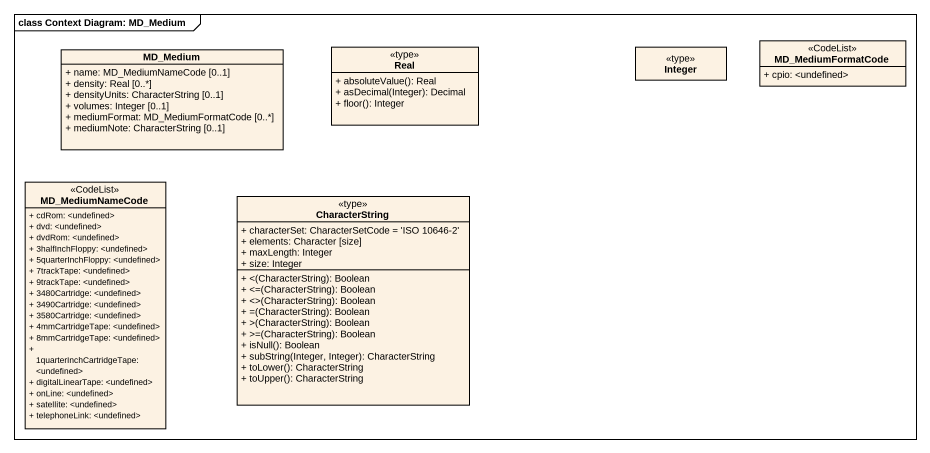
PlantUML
@startuml
mainframe class Context Diagram: MD_Medium
hide circle
hide empty members
skinparam classAttributeIconSize 0
class MD_Medium {
  + name: MD_MediumNameCode [0..1]
  + density: Real [0..*]
  + densityUnits: CharacterString [0..1]
  + volumes: Integer [0..1]
  + mediumFormat: MD_MediumFormatCode [0..*]
  + mediumNote: CharacterString [0..1]
}
class Real <<type>> {
  + absoluteValue(): Real
  + asDecimal(Integer): Decimal
  + floor(): Integer
}
class Integer <<type>>
class MD_MediumFormatCode <<CodeList>> {
  + cpio: <undefined>
}
class MD_MediumNameCode <<CodeList>> {
  + cdRom: <undefined>
  + dvd: <undefined>
  + dvdRom: <undefined>
  + 3halfInchFloppy: <undefined>
  + 5quarterInchFloppy: <undefined>
  + 7trackTape: <undefined>
  + 9trackTape: <undefined>
  + 3480Cartridge: <undefined>
  + 3490Cartridge: <undefined>
  + 3580Cartridge: <undefined>
  + 4mmCartridgeTape: <undefined>
  + 8mmCartridgeTape: <undefined>
  + 1quarterInchCartridgeTape: <undefined>
  + digitalLinearTape: <undefined>
  + onLine: <undefined>
  + satellite: <undefined>
  + telephoneLink: <undefined>
}
class CharacterString <<type>> {
  + characterSet: CharacterSetCode = 'ISO 10646-2'
  + elements: Character [size]
  + maxLength: Integer
  + size: Integer
  + <(CharacterString): Boolean
  + <=(CharacterString): Boolean
  + <>(CharacterString): Boolean
  + =(CharacterString): Boolean
  + >(CharacterString): Boolean
  + >=(CharacterString): Boolean
  + isNull(): Boolean
  + subString(Integer, Integer): CharacterString
  + toLower(): CharacterString
  + toUpper(): CharacterString
}
@enduml
